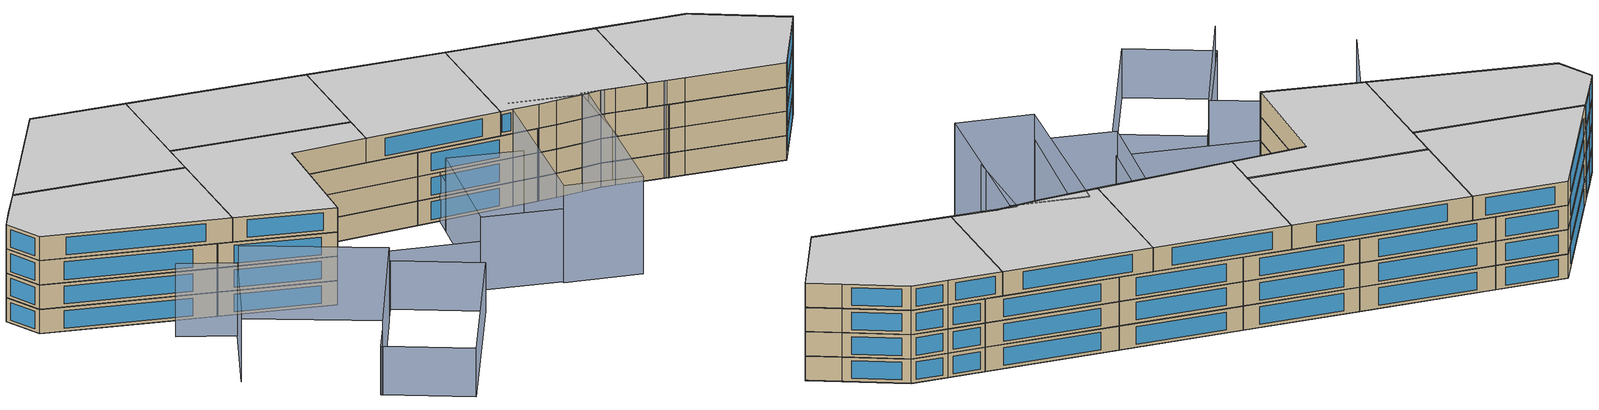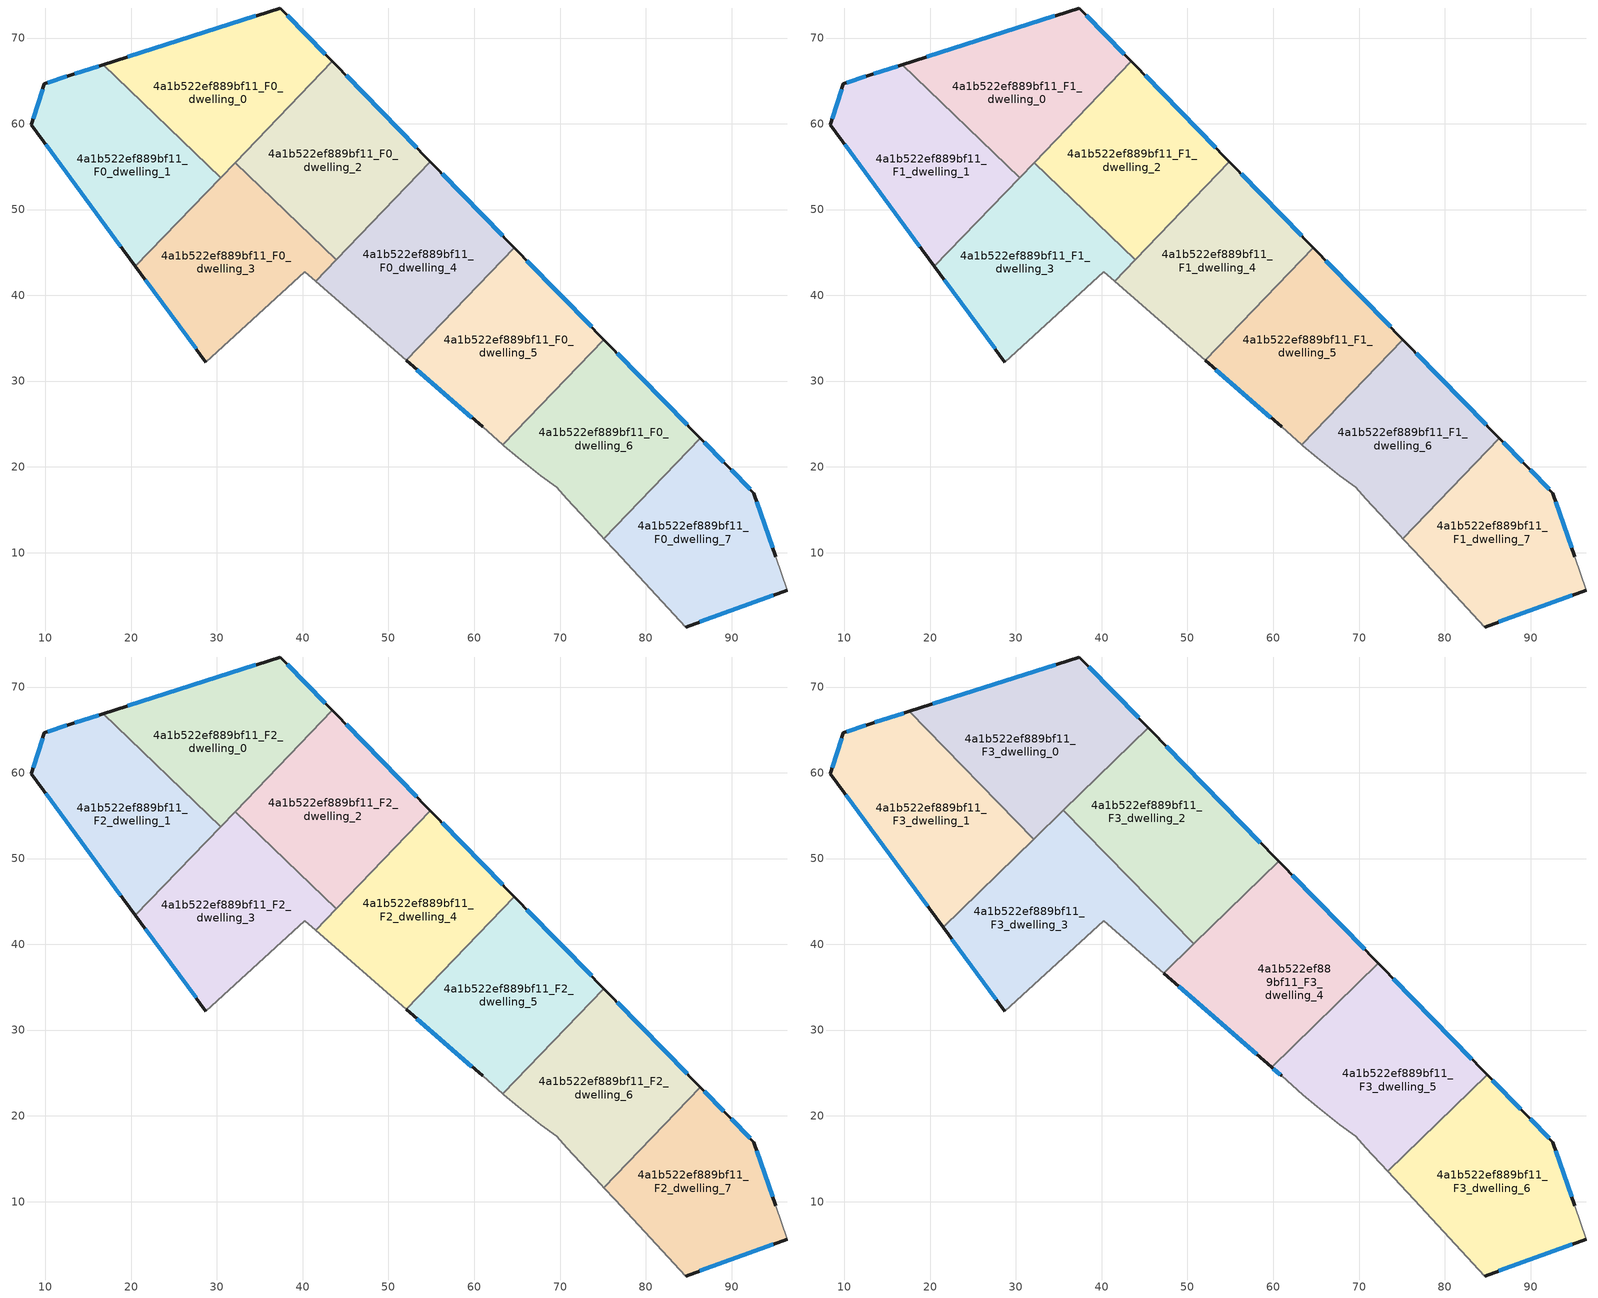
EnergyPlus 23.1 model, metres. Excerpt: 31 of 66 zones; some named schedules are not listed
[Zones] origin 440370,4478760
4a1b522ef889bf11_F0_dwelling_0
 floor ground (EU_floor_Construction): 30.44,53.72 43.46,67.26 37.37,73.5 16.75,66.89 z0
 wall outside (EU_wall_Construction): 16.75,66.89 37.37,73.5 43.46,67.26 z0:3
 wall to 4a1b522ef889bf11_F0_dwelling_1 (EU_wall_Construction): 30.44,53.72 16.75,66.89 z0:3
 wall to 4a1b522ef889bf11_F0_dwelling_2 (EU_wall_Construction): 43.46,67.26 32.13,55.49 z0:3
 wall to 4a1b522ef889bf11_F0_dwelling_3 (EU_wall_Construction): 32.13,55.49 30.44,53.73 z0:3
 window (EU_Window_Construction): 19.61,67.81 34.51,72.59 / 38.22,72.64 42.62,68.13 z0.42:2.58
4a1b522ef889bf11_F0_dwelling_1
 floor ground (EU_floor_Construction): 20.49,43.38 30.44,53.72 16.75,66.89 12.9,65.66 9.87,64.66 8.34,59.91 z0
 wall outside (EU_wall_Construction): 20.49,43.38 8.34,59.91 9.87,64.66 12.9,65.66 16.75,66.89 z0:3
 wall to 4a1b522ef889bf11_F0_dwelling_3 (EU_wall_Construction): 30.44,53.72 20.49,43.38 z0:3
 window (EU_Window_Construction): 8.55,60.57 9.66,64 / 10.29,64.8 12.48,65.52 / 13.43,65.83 16.21,66.72 / 18.81,45.68 10.03,57.62 z0.42:2.58
4a1b522ef889bf11_F0_dwelling_2
 floor ground (EU_floor_Construction): 43.91,44.16 54.89,55.57 43.46,67.26 32.14,55.49 z0
 wall outside (EU_wall_Construction): 43.46,67.26 54.89,55.57 z0:3
 wall to 4a1b522ef889bf11_F0_dwelling_3 (EU_wall_Construction): 43.91,44.16 32.14,55.49 z0:3
 wall to 4a1b522ef889bf11_F0_dwelling_4 (EU_wall_Construction): 54.89,55.57 43.91,44.16 z0:3
 window (EU_Window_Construction): 45.05,65.64 53.3,57.19 z0.42:2.58
4a1b522ef889bf11_F0_dwelling_3
 floor ground (EU_floor_Construction): 41.49,41.64 43.91,44.16 32.14,55.49 20.49,43.38 28.71,32.21 40.22,42.74 z0
 wall outside (EU_wall_Construction): 28.71,32.21 20.49,43.38 z0:3
 wall adiabatic (EU_wall_Construction): 41.49,41.64 40.22,42.74 28.71,32.21 z0:3
 wall to 4a1b522ef889bf11_F0_dwelling_4 (EU_wall_Construction): 43.91,44.16 41.49,41.64 z0:3
 window (EU_Window_Construction): 27.57,33.76 21.63,41.83 z0.42:2.58
4a1b522ef889bf11_F0_dwelling_4
 floor ground (EU_floor_Construction): 52.07,32.42 64.68,45.53 54.89,55.57 41.49,41.64 z0
 wall outside (EU_wall_Construction): 54.89,55.57 64.68,45.53 z0:3
 wall to 4a1b522ef889bf11_F0_dwelling_5 (EU_wall_Construction): 64.68,45.53 52.07,32.42 z0:3
 wall adiabatic (EU_wall_Construction): 52.07,32.42 41.49,41.64 z0:3
 window (EU_Window_Construction): 56.25,54.17 63.32,46.93 z0.42:2.58
4a1b522ef889bf11_F0_dwelling_5
 floor ground (EU_floor_Construction): 63.34,22.58 75.13,34.84 64.68,45.53 52.07,32.42 60.96,24.67 z0
 wall outside (EU_wall_Construction): 60.96,24.67 52.07,32.42 / 64.68,45.53 75.13,34.84 z0:3
 wall to 4a1b522ef889bf11_F0_dwelling_6 (EU_wall_Construction): 75.13,34.84 63.34,22.58 z0:3
 wall adiabatic (EU_wall_Construction): 63.34,22.58 60.96,24.67 z0:3
 window (EU_Window_Construction): 59.73,25.75 53.3,31.34 / 66.13,44.05 73.68,36.32 z0.42:2.58
4a1b522ef889bf11_F0_dwelling_6
 floor ground (EU_floor_Construction): 75.12,11.62 86.37,23.32 75.13,34.84 63.34,22.58 63.45,22.49 65.11,21.04 67.74,18.99 69.6,17.61 70.79,16.29 74.79,11.99 z0
 wall outside (EU_wall_Construction): 75.13,34.84 86.37,23.32 z0:3
 wall adiabatic (EU_wall_Construction): 75.12,11.62 74.79,11.99 70.79,16.29 69.6,17.61 67.74,18.99 65.11,21.04 63.45,22.49 63.34,22.58 z0:3
 wall to 4a1b522ef889bf11_F0_dwelling_7 (EU_wall_Construction): 86.37,23.32 75.12,11.62 z0:3
 window (EU_Window_Construction): 76.69,33.24 84.81,24.92 z0.42:2.58
4a1b522ef889bf11_F0_dwelling_7
 floor ground (EU_floor_Construction): 96.5,5.63 95.13,9.55 92.6,16.93 89.51,20.11 86.37,23.32 75.12,11.62 76.44,10.2 84.65,1.33 z0
 wall outside (EU_wall_Construction): 96.5,5.63 84.65,1.33 / 86.37,23.32 89.51,20.11 92.6,16.93 95.13,9.55 z0:3
 wall adiabatic (EU_wall_Construction): 95.13,9.55 96.5,5.63 / 84.65,1.33 76.44,10.2 75.12,11.62 z0:3
 window (EU_Window_Construction): 94.86,5.03 86.29,1.92 / 86.81,22.87 89.07,20.55 / 89.94,19.66 92.17,17.37 / 92.95,15.9 94.78,10.57 z0.42:2.58
4a1b522ef889bf11_F1_dwelling_0
 floor to 4a1b522ef889bf11_F0_dwelling_0 (EU_floor_Construction): 30.44,53.72 43.46,67.26 37.37,73.5 16.75,66.89 z3
 wall outside (EU_wall_Construction): 16.75,66.89 37.37,73.5 43.46,67.26 z3:6
 wall to 4a1b522ef889bf11_F1_dwelling_1 (EU_wall_Construction): 30.44,53.72 16.75,66.89 z3:6
 wall to 4a1b522ef889bf11_F1_dwelling_2 (EU_wall_Construction): 43.46,67.26 32.13,55.49 z3:6
 wall to 4a1b522ef889bf11_F1_dwelling_3 (EU_wall_Construction): 32.13,55.49 30.44,53.73 z3:6
 window (EU_Window_Construction): 19.61,67.81 34.51,72.59 / 38.22,72.64 42.62,68.13 z3.42:5.58
4a1b522ef889bf11_F1_dwelling_1
 floor to 4a1b522ef889bf11_F0_dwelling_1 (EU_floor_Construction): 20.49,43.38 30.44,53.72 16.75,66.89 12.9,65.66 9.87,64.66 8.34,59.91 z3
 wall outside (EU_wall_Construction): 20.49,43.38 8.34,59.91 9.87,64.66 12.9,65.66 16.75,66.89 z3:6
 wall to 4a1b522ef889bf11_F1_dwelling_3 (EU_wall_Construction): 30.44,53.72 20.49,43.38 z3:6
 window (EU_Window_Construction): 8.55,60.57 9.66,64 / 10.29,64.8 12.48,65.52 / 13.43,65.83 16.21,66.72 / 18.81,45.68 10.03,57.62 z3.42:5.58
4a1b522ef889bf11_F1_dwelling_2
 floor to 4a1b522ef889bf11_F0_dwelling_2 (EU_floor_Construction): 43.91,44.16 54.89,55.57 43.46,67.26 32.14,55.49 z3
 wall outside (EU_wall_Construction): 43.46,67.26 54.89,55.57 z3:6
 wall to 4a1b522ef889bf11_F1_dwelling_3 (EU_wall_Construction): 43.91,44.16 32.14,55.49 z3:6
 wall to 4a1b522ef889bf11_F1_dwelling_4 (EU_wall_Construction): 54.89,55.57 43.91,44.16 z3:6
 window (EU_Window_Construction): 45.05,65.64 53.3,57.19 z3.42:5.58
4a1b522ef889bf11_F1_dwelling_3
 floor to 4a1b522ef889bf11_F0_dwelling_3 (EU_floor_Construction): 41.49,41.64 43.91,44.16 32.14,55.49 20.49,43.38 28.71,32.21 40.22,42.74 z3
 wall outside (EU_wall_Construction): 28.71,32.21 20.49,43.38 z3:6
 wall adiabatic (EU_wall_Construction): 41.49,41.64 40.22,42.74 28.71,32.21 z3:6
 wall to 4a1b522ef889bf11_F1_dwelling_4 (EU_wall_Construction): 43.91,44.16 41.49,41.64 z3:6
 window (EU_Window_Construction): 27.57,33.76 21.63,41.83 z3.42:5.58
4a1b522ef889bf11_F1_dwelling_4
 floor to 4a1b522ef889bf11_F0_dwelling_4 (EU_floor_Construction): 52.07,32.42 64.68,45.53 54.89,55.57 41.49,41.64 z3
 wall outside (EU_wall_Construction): 54.89,55.57 64.68,45.53 z3:6
 wall to 4a1b522ef889bf11_F1_dwelling_5 (EU_wall_Construction): 64.68,45.53 52.07,32.42 z3:6
 wall adiabatic (EU_wall_Construction): 52.07,32.42 41.49,41.64 z3:6
 window (EU_Window_Construction): 56.25,54.17 63.32,46.93 z3.42:5.58
4a1b522ef889bf11_F1_dwelling_5
 floor to 4a1b522ef889bf11_F0_dwelling_5 (EU_floor_Construction): 63.34,22.58 75.13,34.84 64.68,45.53 52.07,32.42 60.96,24.67 z3
 wall outside (EU_wall_Construction): 60.96,24.67 52.07,32.42 / 64.68,45.53 75.13,34.84 z3:6
 wall to 4a1b522ef889bf11_F1_dwelling_6 (EU_wall_Construction): 75.13,34.84 63.34,22.58 z3:6
 wall adiabatic (EU_wall_Construction): 63.34,22.58 60.96,24.67 z3:6
 window (EU_Window_Construction): 59.73,25.75 53.3,31.34 / 66.13,44.05 73.68,36.32 z3.42:5.58
4a1b522ef889bf11_F1_dwelling_6
 floor to 4a1b522ef889bf11_F0_dwelling_6 (EU_floor_Construction): 75.12,11.62 86.37,23.32 75.13,34.84 63.34,22.58 63.45,22.49 65.11,21.04 67.74,18.99 69.6,17.61 70.79,16.29 74.79,11.99 z3
 wall outside (EU_wall_Construction): 75.13,34.84 86.37,23.32 z3:6
 wall adiabatic (EU_wall_Construction): 75.12,11.62 74.79,11.99 70.79,16.29 69.6,17.61 67.74,18.99 65.11,21.04 63.45,22.49 63.34,22.58 z3:6
 wall to 4a1b522ef889bf11_F1_dwelling_7 (EU_wall_Construction): 86.37,23.32 75.12,11.62 z3:6
 window (EU_Window_Construction): 76.69,33.24 84.81,24.92 z3.42:5.58
4a1b522ef889bf11_F1_dwelling_7
 floor to 4a1b522ef889bf11_F0_dwelling_7 (EU_floor_Construction): 96.5,5.63 95.13,9.55 92.6,16.93 89.51,20.11 86.37,23.32 75.12,11.62 76.44,10.2 84.65,1.33 z3
 wall outside (EU_wall_Construction): 96.5,5.63 84.65,1.33 / 86.37,23.32 89.51,20.11 92.6,16.93 95.13,9.55 z3:6
 wall adiabatic (EU_wall_Construction): 95.13,9.55 96.5,5.63 / 84.65,1.33 76.44,10.2 75.12,11.62 z3:6
 window (EU_Window_Construction): 94.86,5.03 86.29,1.92 / 86.81,22.87 89.07,20.55 / 89.94,19.66 92.17,17.37 / 92.95,15.9 94.78,10.57 z3.42:5.58
4a1b522ef889bf11_F2_dwelling_0
 floor to 4a1b522ef889bf11_F1_dwelling_0 (EU_floor_Construction): 30.44,53.72 43.46,67.26 37.37,73.5 16.75,66.89 z6
 wall outside (EU_wall_Construction): 16.75,66.89 37.37,73.5 43.46,67.26 z6:9
 wall to 4a1b522ef889bf11_F2_dwelling_1 (EU_wall_Construction): 30.44,53.72 16.75,66.89 z6:9
 wall to 4a1b522ef889bf11_F2_dwelling_2 (EU_wall_Construction): 43.46,67.26 32.13,55.49 z6:9
 wall to 4a1b522ef889bf11_F2_dwelling_3 (EU_wall_Construction): 32.13,55.49 30.44,53.73 z6:9
 window (EU_Window_Construction): 19.61,67.81 34.51,72.59 / 38.22,72.64 42.62,68.13 z6.42:8.58
 ceiling adiabatic (EU_roof_Construction): 37.37,73.5 43.46,67.26 30.56,53.85 17.57,67.16 z9
4a1b522ef889bf11_F2_dwelling_1
 floor to 4a1b522ef889bf11_F1_dwelling_1 (EU_floor_Construction): 20.49,43.38 30.44,53.72 16.75,66.89 12.9,65.66 9.87,64.66 8.34,59.91 z6
 wall outside (EU_wall_Construction): 20.49,43.38 8.34,59.91 9.87,64.66 12.9,65.66 16.75,66.89 z6:9
 wall to 4a1b522ef889bf11_F2_dwelling_3 (EU_wall_Construction): 30.44,53.72 20.49,43.38 z6:9
 window (EU_Window_Construction): 8.55,60.57 9.66,64 / 10.29,64.8 12.48,65.52 / 13.43,65.83 16.21,66.72 / 18.81,45.68 10.03,57.62 z6.42:8.58
4a1b522ef889bf11_F2_dwelling_2
 floor to 4a1b522ef889bf11_F1_dwelling_2 (EU_floor_Construction): 43.91,44.16 54.89,55.57 43.46,67.26 32.14,55.49 z6
 wall outside (EU_wall_Construction): 43.46,67.26 54.89,55.57 z6:9
 wall to 4a1b522ef889bf11_F2_dwelling_3 (EU_wall_Construction): 43.91,44.16 32.14,55.49 z6:9
 wall to 4a1b522ef889bf11_F2_dwelling_4 (EU_wall_Construction): 54.89,55.57 43.91,44.16 z6:9
 window (EU_Window_Construction): 45.05,65.64 53.3,57.19 z6.42:8.58
4a1b522ef889bf11_F2_dwelling_3
 floor to 4a1b522ef889bf11_F1_dwelling_3 (EU_floor_Construction): 41.49,41.64 43.91,44.16 32.14,55.49 20.49,43.38 28.71,32.21 40.22,42.74 z6
 wall outside (EU_wall_Construction): 28.71,32.21 20.49,43.38 z6:9
 wall adiabatic (EU_wall_Construction): 41.49,41.64 40.22,42.74 28.71,32.21 z6:9
 wall to 4a1b522ef889bf11_F2_dwelling_4 (EU_wall_Construction): 43.91,44.16 41.49,41.64 z6:9
 window (EU_Window_Construction): 27.57,33.76 21.63,41.83 z6.42:8.58
4a1b522ef889bf11_F2_dwelling_4
 floor to 4a1b522ef889bf11_F1_dwelling_4 (EU_floor_Construction): 52.07,32.42 64.68,45.53 54.89,55.57 41.49,41.64 z6
 wall outside (EU_wall_Construction): 54.89,55.57 64.68,45.53 z6:9
 wall to 4a1b522ef889bf11_F2_dwelling_5 (EU_wall_Construction): 64.68,45.53 52.07,32.42 z6:9
 wall adiabatic (EU_wall_Construction): 52.07,32.42 41.49,41.64 z6:9
 window (EU_Window_Construction): 56.25,54.17 63.32,46.93 z6.42:8.58
4a1b522ef889bf11_F2_dwelling_5
 floor to 4a1b522ef889bf11_F1_dwelling_5 (EU_floor_Construction): 63.34,22.58 75.13,34.84 64.68,45.53 52.07,32.42 60.96,24.67 z6
 wall outside (EU_wall_Construction): 60.96,24.67 52.07,32.42 / 64.68,45.53 75.13,34.84 z6:9
 wall to 4a1b522ef889bf11_F2_dwelling_6 (EU_wall_Construction): 75.13,34.84 63.34,22.58 z6:9
 wall adiabatic (EU_wall_Construction): 63.34,22.58 60.96,24.67 z6:9
 window (EU_Window_Construction): 59.73,25.75 53.3,31.34 / 66.13,44.05 73.68,36.32 z6.42:8.58
4a1b522ef889bf11_F2_dwelling_6
 floor to 4a1b522ef889bf11_F1_dwelling_6 (EU_floor_Construction): 75.12,11.62 86.37,23.32 75.13,34.84 63.34,22.58 63.45,22.49 65.11,21.04 67.74,18.99 69.6,17.61 70.79,16.29 74.79,11.99 z6
 wall outside (EU_wall_Construction): 75.13,34.84 86.37,23.32 z6:9
 wall adiabatic (EU_wall_Construction): 75.12,11.62 74.79,11.99 70.79,16.29 69.6,17.61 67.74,18.99 65.11,21.04 63.45,22.49 63.34,22.58 z6:9
 wall to 4a1b522ef889bf11_F2_dwelling_7 (EU_wall_Construction): 86.37,23.32 75.12,11.62 z6:9
 window (EU_Window_Construction): 76.69,33.24 84.81,24.92 z6.42:8.58
4a1b522ef889bf11_F2_dwelling_7
 floor to 4a1b522ef889bf11_F1_dwelling_7 (EU_floor_Construction): 96.5,5.63 95.13,9.55 92.6,16.93 89.51,20.11 86.37,23.32 75.12,11.62 76.44,10.2 84.65,1.33 z6
 wall outside (EU_wall_Construction): 96.5,5.63 84.65,1.33 / 86.37,23.32 89.51,20.11 92.6,16.93 95.13,9.55 z6:9
 wall adiabatic (EU_wall_Construction): 95.13,9.55 96.5,5.63 / 84.65,1.33 76.44,10.2 75.12,11.62 z6:9
 window (EU_Window_Construction): 94.86,5.03 86.29,1.92 / 86.81,22.87 89.07,20.55 / 89.94,19.66 92.17,17.37 / 92.95,15.9 94.78,10.57 z6.42:8.58
4a1b522ef889bf11_F3_dwelling_0
 floor to 4a1b522ef889bf11_F2_dwelling_3 (EU_floor_Construction): 33.77,53.91 32.14,55.49 30.56,53.85 32.09,52.28 z9
 floor to 4a1b522ef889bf11_F2_dwelling_2 (EU_floor_Construction): 45.41,65.28 43.46,67.26 32.14,55.49 33.77,53.91 z9
 floor adiabatic (EU_floor_Construction): 45.41,65.28 37.37,73.5 17.57,67.16 31.49,52.89 30.56,53.85 43.46,67.26 z9
 wall outside (EU_wall_Construction): 17.57,67.16 37.37,73.5 45.41,65.28 z9:12
 wall to 4a1b522ef889bf11_F3_dwelling_1 (EU_wall_Construction): 32.09,52.28 17.57,67.16 z9:12
 wall to 4a1b522ef889bf11_F3_dwelling_2 (EU_wall_Construction): 45.41,65.28 35.53,55.63 z9:12
 wall to 4a1b522ef889bf11_F3_dwelling_3 (EU_wall_Construction): 35.53,55.63 32.09,52.28 z9:12
 window (EU_Window_Construction): 20.31,68.04 34.62,72.62 / 38.49,72.36 44.29,66.42 z9.42:11.58
 ceiling to 4a1b522ef889bf11_F4_dwelling_0 (EU_floor_Construction): 37.37,73.5 45.41,65.28 32.09,52.28 17.57,67.16 z12
4a1b522ef889bf11_F3_dwelling_1
 floor to 4a1b522ef889bf11_F2_dwelling_1 (EU_floor_Construction): 20.49,43.38 30.44,53.72 16.75,66.89 12.9,65.66 9.87,64.66 8.34,59.91 z9
 floor to 4a1b522ef889bf11_F2_dwelling_3 (EU_floor_Construction): 32.09,52.28 30.56,53.85 20.49,43.38 21.54,41.97 z9
 floor to 4a1b522ef889bf11_F2_dwelling_0 (EU_floor_Construction): 30.44,53.72 30.56,53.85 17.57,67.16 16.75,66.89 z9
 wall outside (EU_wall_Construction): 21.53,41.97 8.34,59.91 9.87,64.66 12.9,65.66 17.57,67.16 z9:12
 wall to 4a1b522ef889bf11_F3_dwelling_3 (EU_wall_Construction): 32.09,52.28 21.53,41.97 z9:12
 window (EU_Window_Construction): 8.55,60.57 9.66,64 / 10.29,64.8 12.48,65.52 / 13.54,65.87 16.92,66.95 / 19.7,44.46 10.17,57.42 z9.42:11.58
 ceiling to 4a1b522ef889bf11_F4_dwelling_1 (EU_floor_Construction): 17.57,67.16 32.09,52.28 21.53,41.97 8.34,59.91 9.87,64.66 12.9,65.66 z12
4a1b522ef889bf11_F3_dwelling_2
 floor to 4a1b522ef889bf11_F2_dwelling_2 (EU_floor_Construction): 45.31,45.61 54.89,55.57 45.41,65.28 35.53,55.63 z9
 floor to 4a1b522ef889bf11_F2_dwelling_4 (EU_floor_Construction): 60.62,49.7 54.89,55.57 45.31,45.61 50.74,40.06 z9
 wall outside (EU_wall_Construction): 45.41,65.28 60.62,49.7 z9:12
 wall to 4a1b522ef889bf11_F3_dwelling_3 (EU_wall_Construction): 50.74,40.06 35.53,55.63 z9:12
 wall to 4a1b522ef889bf11_F3_dwelling_4 (EU_wall_Construction): 60.62,49.7 50.74,40.06 z9:12
 window (EU_Window_Construction): 47.52,63.11 58.51,51.86 z9.42:11.58
 ceiling to 4a1b522ef889bf11_F4_dwelling_2 (EU_floor_Construction): 45.41,65.28 60.62,49.7 50.74,40.06 35.53,55.63 z12
4a1b522ef889bf11_F3_dwelling_3
 floor to 4a1b522ef889bf11_F2_dwelling_3 (EU_floor_Construction): 41.49,41.64 43.91,44.16 33.77,53.91 21.54,41.97 28.71,32.21 40.22,42.74 z9
 floor to 4a1b522ef889bf11_F2_dwelling_2 (EU_floor_Construction): 43.91,44.16 45.31,45.61 35.53,55.63 33.77,53.91 z9
 floor to 4a1b522ef889bf11_F2_dwelling_4 (EU_floor_Construction): 50.74,40.06 45.31,45.61 41.49,41.64 47.24,36.63 z9
 wall outside (EU_wall_Construction): 28.71,32.21 21.53,41.97 z9:12
 wall adiabatic (EU_wall_Construction): 47.23,36.63 40.22,42.74 28.71,32.21 z9:12
 wall to 4a1b522ef889bf11_F3_dwelling_4 (EU_wall_Construction): 50.74,40.06 47.23,36.63 z9:12
 window (EU_Window_Construction): 27.71,33.57 22.53,40.61 z9.42:11.58
 ceiling to 4a1b522ef889bf11_F4_dwelling_3 (EU_floor_Construction): 35.53,55.63 50.74,40.06 47.23,36.63 40.22,42.74 28.71,32.21 21.53,41.97 z12
4a1b522ef889bf11_F3_dwelling_4
 floor to 4a1b522ef889bf11_F2_dwelling_4 (EU_floor_Construction): 52.07,32.42 64.68,45.53 60.62,49.7 47.24,36.63 z9
 floor to 4a1b522ef889bf11_F2_dwelling_5 (EU_floor_Construction): 72.26,37.77 64.68,45.53 52.07,32.42 59.84,25.65 z9
 wall outside (EU_wall_Construction): 60.62,49.7 72.26,37.77 / 59.84,25.65 47.23,36.63 z9:12
 wall to 4a1b522ef889bf11_F3_dwelling_5 (EU_wall_Construction): 72.26,37.77 59.84,25.65 z9:12
 window (EU_Window_Construction): 62.23,48.04 70.64,39.43 / 58.09,27.17 48.98,35.11 z9.42:11.58
 ceiling to 4a1b522ef889bf11_F4_dwelling_4 (EU_floor_Construction): 60.62,49.7 72.26,37.77 59.84,25.65 47.23,36.63 z12
4a1b522ef889bf11_F3_dwelling_5
 floor to 4a1b522ef889bf11_F2_dwelling_5 (EU_floor_Construction): 63.34,22.58 75.13,34.84 72.26,37.77 59.84,25.65 60.96,24.67 z9
 floor to 4a1b522ef889bf11_F2_dwelling_6 (EU_floor_Construction): 84.93,24.8 75.13,34.84 63.34,22.58 63.45,22.49 65.11,21.04 67.74,18.99 69.6,17.61 70.79,16.29 73.37,13.51 z9
 wall outside (EU_wall_Construction): 60.96,24.67 59.84,25.65 / 72.26,37.77 84.93,24.8 z9:12
 wall adiabatic (EU_wall_Construction): 73.37,13.51 70.79,16.29 69.6,17.61 67.74,18.99 65.11,21.04 63.45,22.49 60.96,24.67 z9:12
 wall to 4a1b522ef889bf11_F3_dwelling_6 (EU_wall_Construction): 84.93,24.8 73.37,13.51 z9:12
 window (EU_Window_Construction): 60.81,24.81 60,25.51 / 74.02,35.97 83.17,26.6 z9.42:11.58
 ceiling to 4a1b522ef889bf11_F4_dwelling_5 (EU_floor_Construction): 72.26,37.77 84.93,24.8 73.37,13.51 70.79,16.29 69.6,17.61 67.74,18.99 65.11,21.04 63.45,22.49 60.96,24.67 59.84,25.65 z12
4a1b522ef889bf11_F3_dwelling_6
 floor to 4a1b522ef889bf11_F2_dwelling_6 (EU_floor_Construction): 75.12,11.63 86.37,23.32 84.93,24.8 73.37,13.51 74.79,11.99 z9
 floor to 4a1b522ef889bf11_F2_dwelling_7 (EU_floor_Construction): 96.5,5.63 95.13,9.55 92.6,16.93 89.51,20.11 86.37,23.32 75.12,11.63 76.44,10.2 84.65,1.33 z9
 wall outside (EU_wall_Construction): 96.5,5.63 84.65,1.33 / 84.93,24.8 89.51,20.11 92.6,16.93 95.13,9.55 z9:12
 wall adiabatic (EU_wall_Construction): 95.13,9.55 96.5,5.63 / 84.65,1.33 76.44,10.2 74.79,11.99 73.37,13.51 z9:12
 window (EU_Window_Construction): 94.86,5.03 86.29,1.92 / 85.56,24.15 88.87,20.76 / 89.94,19.66 92.17,17.37 / 92.95,15.9 94.78,10.57 z9.42:11.58
 ceiling to 4a1b522ef889bf11_F4_dwelling_6 (EU_floor_Construction): 89.51,20.11 92.6,16.93 95.13,9.55 96.5,5.63 84.65,1.33 76.44,10.2 74.79,11.99 73.37,13.51 84.93,24.8 z12
shading: 13.67,45.54 16.61,39.3 / 16.61,39.3 5.38,34 / 20.96,40.98 27.03,25.23 / 27.03,25.23 8.28,18 / 38.73,19.03 51.82,28.91 / 51.82,28.91 57.54,21.33 / 57.54,21.33 44.46,11.45 / 44.46,11.45 38.73,19.03 z0:9; 59.14,11.19 67.98,19.36 / 67.98,19.36 84.65,1.33 / 96.5,5.63 95.1,9.54 / 44.21,11.26 62.32,25.76 / 62.32,25.76 68.12,18.52 / 68.12,18.52 50.01,4.01 / 50.01,4.01 44.21,11.26 z0:12; 8.19,18.22 29.93,26.31 / 29.93,26.31 33.67,16.26 / 33.67,16.26 11.93,8.18 / 11.93,8.18 8.19,18.22 / 38.83,18.96 27.87,33.31 / 27.87,33.31 43.16,44.99 / 43.16,44.99 54.12,30.64 / 54.12,30.64 38.83,18.96 z0:6
[Building]
EU S2 Campaign: North Axis=0; Terrain=City; Solar Distribution=FullExterior
[Site:Location]
Madrid: Latitude=40.5; Longitude=-3.5; Time Zone=1; Elevation=609
[SizingPeriod:WeatherFileDays]
AnnualSizingPeriod: Begin Month=1; Begin Day of Month=1; End Month=12; End Day of Month=31; Day of Week for Start Day=Monday; Use Weather File Daylight Saving Period=No; Use Weather File Rain and Snow Indicators=No
[MATERIAL]
EU_InternalMass_Material: Roughness=MediumRough; Thickness=0.1; Conductivity=1; Density=1800; Specific Heat=900; Thermal Absorptance=0.9; Solar Absorptance=0.7; Visible Absorptance=0.7
[MATERIAL:NOMASS] Roughness=MediumRough; Thermal Absorptance=0.9; Solar Absorptance=0.7; Visible Absorptance=0.7
Name | Thermal Resistance
EU_wall_NoMass | 1.60022
EU_roof_NoMass | 1.57597
EU_floor_NoMass | 0.470652
[WINDOWMATERIAL:SIMPLEGLAZINGSYSTEM]
EU_Window_SimpleGlazing: UFactor=3.28802; Solar Heat Gain Coefficient=0.85; Visible Transmittance=0.85
[CONSTRUCTION]
EU_wall_Construction: EU_wall_NoMass
EU_roof_Construction: EU_roof_NoMass
EU_floor_Construction: EU_floor_NoMass
EU_InternalMass_Construction: EU_InternalMass_Material
EU_Window_Construction: EU_Window_SimpleGlazing
[ZONE] Type=1; Multiplier=1; Ceiling Height=autocalculate; Floor Area=autocalculate; Part of Total Floor Area=Yes
Name | Volume
4a1b522ef889bf11_F0_dwelling_0; 4a1b522ef889bf11_F1_dwelling_0; 4a1b522ef889bf11_F2_dwelling_0 | 788.707
4a1b522ef889bf11_F3_dwelling_0 | 901.33
4a1b522ef889bf11_F0_dwelling_1; 4a1b522ef889bf11_F1_dwelling_1; 4a1b522ef889bf11_F2_dwelling_1 | 788.68
4a1b522ef889bf11_F3_dwelling_1 | 901.352
4a1b522ef889bf11_F0_dwelling_2; 4a1b522ef889bf11_F1_dwelling_2; 4a1b522ef889bf11_F2_dwelling_2 | 788.615
4a1b522ef889bf11_F3_dwelling_2 | 901.37
4a1b522ef889bf11_F0_dwelling_3; 4a1b522ef889bf11_F1_dwelling_3; 4a1b522ef889bf11_F2_dwelling_3 | 788.625
4a1b522ef889bf11_F3_dwelling_3 | 901.298
4a1b522ef889bf11_F0_dwelling_4; 4a1b522ef889bf11_F1_dwelling_4; 4a1b522ef889bf11_F2_dwelling_4 | 788.706
4a1b522ef889bf11_F3_dwelling_4 | 901.339
4a1b522ef889bf11_F0_dwelling_5; 4a1b522ef889bf11_F1_dwelling_5; 4a1b522ef889bf11_F2_dwelling_5 | 788.687
4a1b522ef889bf11_F3_dwelling_5 | 901.329
4a1b522ef889bf11_F0_dwelling_6; 4a1b522ef889bf11_F1_dwelling_6; 4a1b522ef889bf11_F2_dwelling_6 | 788.682
4a1b522ef889bf11_F3_dwelling_6 | 901.346
4a1b522ef889bf11_F0_dwelling_7; 4a1b522ef889bf11_F1_dwelling_7; 4a1b522ef889bf11_F2_dwelling_7 | 788.675
[INTERNALMASS] Construction=EU_InternalMass_Construction
Name | Zone or ZoneList | Surface Area
4a1b522ef889bf11_F0_dwelling_0_EU_InternalMass | 4a1b522ef889bf11_F0_dwelling_0 | 262.902
4a1b522ef889bf11_F0_dwelling_1_EU_InternalMass | 4a1b522ef889bf11_F0_dwelling_1 | 262.892
4a1b522ef889bf11_F0_dwelling_2_EU_InternalMass | 4a1b522ef889bf11_F0_dwelling_2 | 262.87
4a1b522ef889bf11_F0_dwelling_3_EU_InternalMass | 4a1b522ef889bf11_F0_dwelling_3 | 262.874
4a1b522ef889bf11_F0_dwelling_4_EU_InternalMass | 4a1b522ef889bf11_F0_dwelling_4 | 262.902
4a1b522ef889bf11_F0_dwelling_5_EU_InternalMass | 4a1b522ef889bf11_F0_dwelling_5 | 262.896
4a1b522ef889bf11_F0_dwelling_6_EU_InternalMass | 4a1b522ef889bf11_F0_dwelling_6 | 262.894
4a1b522ef889bf11_F0_dwelling_7_EU_InternalMass | 4a1b522ef889bf11_F0_dwelling_7 | 262.892
4a1b522ef889bf11_F1_dwelling_0_EU_InternalMass | 4a1b522ef889bf11_F1_dwelling_0 | 262.902
4a1b522ef889bf11_F1_dwelling_1_EU_InternalMass | 4a1b522ef889bf11_F1_dwelling_1 | 262.892
4a1b522ef889bf11_F1_dwelling_2_EU_InternalMass | 4a1b522ef889bf11_F1_dwelling_2 | 262.87
4a1b522ef889bf11_F1_dwelling_3_EU_InternalMass | 4a1b522ef889bf11_F1_dwelling_3 | 262.874
4a1b522ef889bf11_F1_dwelling_4_EU_InternalMass | 4a1b522ef889bf11_F1_dwelling_4 | 262.902
4a1b522ef889bf11_F1_dwelling_5_EU_InternalMass | 4a1b522ef889bf11_F1_dwelling_5 | 262.896
4a1b522ef889bf11_F1_dwelling_6_EU_InternalMass | 4a1b522ef889bf11_F1_dwelling_6 | 262.894
4a1b522ef889bf11_F1_dwelling_7_EU_InternalMass | 4a1b522ef889bf11_F1_dwelling_7 | 262.892
4a1b522ef889bf11_F2_dwelling_0_EU_InternalMass | 4a1b522ef889bf11_F2_dwelling_0 | 262.902
4a1b522ef889bf11_F2_dwelling_1_EU_InternalMass | 4a1b522ef889bf11_F2_dwelling_1 | 262.892
4a1b522ef889bf11_F2_dwelling_2_EU_InternalMass | 4a1b522ef889bf11_F2_dwelling_2 | 262.87
4a1b522ef889bf11_F2_dwelling_3_EU_InternalMass | 4a1b522ef889bf11_F2_dwelling_3 | 262.874
4a1b522ef889bf11_F2_dwelling_4_EU_InternalMass | 4a1b522ef889bf11_F2_dwelling_4 | 262.902
4a1b522ef889bf11_F2_dwelling_5_EU_InternalMass | 4a1b522ef889bf11_F2_dwelling_5 | 262.896
4a1b522ef889bf11_F2_dwelling_6_EU_InternalMass | 4a1b522ef889bf11_F2_dwelling_6 | 262.894
4a1b522ef889bf11_F2_dwelling_7_EU_InternalMass | 4a1b522ef889bf11_F2_dwelling_7 | 262.892
4a1b522ef889bf11_F3_dwelling_0_EU_InternalMass | 4a1b522ef889bf11_F3_dwelling_0 | 300.444
4a1b522ef889bf11_F3_dwelling_1_EU_InternalMass | 4a1b522ef889bf11_F3_dwelling_1 | 300.452
4a1b522ef889bf11_F3_dwelling_2_EU_InternalMass | 4a1b522ef889bf11_F3_dwelling_2 | 300.46
4a1b522ef889bf11_F3_dwelling_3_EU_InternalMass | 4a1b522ef889bf11_F3_dwelling_3 | 300.431
4a1b522ef889bf11_F3_dwelling_4_EU_InternalMass | 4a1b522ef889bf11_F3_dwelling_4 | 300.446
4a1b522ef889bf11_F3_dwelling_5_EU_InternalMass | 4a1b522ef889bf11_F3_dwelling_5 | 300.443
4a1b522ef889bf11_F3_dwelling_6_EU_InternalMass | 4a1b522ef889bf11_F3_dwelling_6 | 300.449
[OTHEREQUIPMENT] Fuel Type=Electricity; Design Level Calculation Method=Watts/Area; Power per Zone Floor Area=1; Fraction Latent=0; Fraction Radiant=0; Fraction Lost=0; Carbon Dioxide Generation Rate=0; EndUse Subcategory=EU_Step8_InternalGains
Name | Zone or ZoneList or Space or SpaceList | Schedule
EU_Step8_InternalGain_4a1b522ef889bf11_F0_dwelling_0_f000 | 4a1b522ef889bf11_F0_dwelling_0 | EU_Step8_GainSchedule_4a1b522ef889bf11_F0_dwelling_0_f000
EU_Step8_InternalGain_4a1b522ef889bf11_F0_dwelling_1_f000 | 4a1b522ef889bf11_F0_dwelling_1 | EU_Step8_GainSchedule_4a1b522ef889bf11_F0_dwelling_1_f000
EU_Step8_InternalGain_4a1b522ef889bf11_F0_dwelling_2_f000 | 4a1b522ef889bf11_F0_dwelling_2 | EU_Step8_GainSchedule_4a1b522ef889bf11_F0_dwelling_2_f000
EU_Step8_InternalGain_4a1b522ef889bf11_F0_dwelling_3_f000 | 4a1b522ef889bf11_F0_dwelling_3 | EU_Step8_GainSchedule_4a1b522ef889bf11_F0_dwelling_3_f000
EU_Step8_InternalGain_4a1b522ef889bf11_F0_dwelling_4_f000 | 4a1b522ef889bf11_F0_dwelling_4 | EU_Step8_GainSchedule_4a1b522ef889bf11_F0_dwelling_4_f000
EU_Step8_InternalGain_4a1b522ef889bf11_F0_dwelling_5_f000 | 4a1b522ef889bf11_F0_dwelling_5 | EU_Step8_GainSchedule_4a1b522ef889bf11_F0_dwelling_5_f000
EU_Step8_InternalGain_4a1b522ef889bf11_F0_dwelling_6_f000 | 4a1b522ef889bf11_F0_dwelling_6 | EU_Step8_GainSchedule_4a1b522ef889bf11_F0_dwelling_6_f000
EU_Step8_InternalGain_4a1b522ef889bf11_F0_dwelling_7_f000 | 4a1b522ef889bf11_F0_dwelling_7 | EU_Step8_GainSchedule_4a1b522ef889bf11_F0_dwelling_7_f000
EU_Step8_InternalGain_4a1b522ef889bf11_F1_dwelling_0_f000 | 4a1b522ef889bf11_F1_dwelling_0 | EU_Step8_GainSchedule_4a1b522ef889bf11_F1_dwelling_0_f000
EU_Step8_InternalGain_4a1b522ef889bf11_F1_dwelling_1_f000 | 4a1b522ef889bf11_F1_dwelling_1 | EU_Step8_GainSchedule_4a1b522ef889bf11_F1_dwelling_1_f000
EU_Step8_InternalGain_4a1b522ef889bf11_F1_dwelling_2_f000 | 4a1b522ef889bf11_F1_dwelling_2 | EU_Step8_GainSchedule_4a1b522ef889bf11_F1_dwelling_2_f000
EU_Step8_InternalGain_4a1b522ef889bf11_F1_dwelling_3_f000 | 4a1b522ef889bf11_F1_dwelling_3 | EU_Step8_GainSchedule_4a1b522ef889bf11_F1_dwelling_3_f000
EU_Step8_InternalGain_4a1b522ef889bf11_F1_dwelling_4_f000 | 4a1b522ef889bf11_F1_dwelling_4 | EU_Step8_GainSchedule_4a1b522ef889bf11_F1_dwelling_4_f000
EU_Step8_InternalGain_4a1b522ef889bf11_F1_dwelling_5_f000 | 4a1b522ef889bf11_F1_dwelling_5 | EU_Step8_GainSchedule_4a1b522ef889bf11_F1_dwelling_5_f000
EU_Step8_InternalGain_4a1b522ef889bf11_F1_dwelling_6_f000 | 4a1b522ef889bf11_F1_dwelling_6 | EU_Step8_GainSchedule_4a1b522ef889bf11_F1_dwelling_6_f000
EU_Step8_InternalGain_4a1b522ef889bf11_F1_dwelling_7_f000 | 4a1b522ef889bf11_F1_dwelling_7 | EU_Step8_GainSchedule_4a1b522ef889bf11_F1_dwelling_7_f000
EU_Step8_InternalGain_4a1b522ef889bf11_F2_dwelling_0_f000 | 4a1b522ef889bf11_F2_dwelling_0 | EU_Step8_GainSchedule_4a1b522ef889bf11_F2_dwelling_0_f000
EU_Step8_InternalGain_4a1b522ef889bf11_F2_dwelling_1_f000 | 4a1b522ef889bf11_F2_dwelling_1 | EU_Step8_GainSchedule_4a1b522ef889bf11_F2_dwelling_1_f000
EU_Step8_InternalGain_4a1b522ef889bf11_F2_dwelling_2_f000 | 4a1b522ef889bf11_F2_dwelling_2 | EU_Step8_GainSchedule_4a1b522ef889bf11_F2_dwelling_2_f000
EU_Step8_InternalGain_4a1b522ef889bf11_F2_dwelling_3_f000 | 4a1b522ef889bf11_F2_dwelling_3 | EU_Step8_GainSchedule_4a1b522ef889bf11_F2_dwelling_3_f000
EU_Step8_InternalGain_4a1b522ef889bf11_F2_dwelling_4_f000 | 4a1b522ef889bf11_F2_dwelling_4 | EU_Step8_GainSchedule_4a1b522ef889bf11_F2_dwelling_4_f000
EU_Step8_InternalGain_4a1b522ef889bf11_F2_dwelling_5_f000 | 4a1b522ef889bf11_F2_dwelling_5 | EU_Step8_GainSchedule_4a1b522ef889bf11_F2_dwelling_5_f000
EU_Step8_InternalGain_4a1b522ef889bf11_F2_dwelling_6_f000 | 4a1b522ef889bf11_F2_dwelling_6 | EU_Step8_GainSchedule_4a1b522ef889bf11_F2_dwelling_6_f000
EU_Step8_InternalGain_4a1b522ef889bf11_F2_dwelling_7_f000 | 4a1b522ef889bf11_F2_dwelling_7 | EU_Step8_GainSchedule_4a1b522ef889bf11_F2_dwelling_7_f000
EU_Step8_InternalGain_4a1b522ef889bf11_F3_dwelling_0_f000 | 4a1b522ef889bf11_F3_dwelling_0 | EU_Step8_GainSchedule_4a1b522ef889bf11_F3_dwelling_0_f000
EU_Step8_InternalGain_4a1b522ef889bf11_F3_dwelling_1_f000 | 4a1b522ef889bf11_F3_dwelling_1 | EU_Step8_GainSchedule_4a1b522ef889bf11_F3_dwelling_1_f000
EU_Step8_InternalGain_4a1b522ef889bf11_F3_dwelling_2_f000 | 4a1b522ef889bf11_F3_dwelling_2 | EU_Step8_GainSchedule_4a1b522ef889bf11_F3_dwelling_2_f000
EU_Step8_InternalGain_4a1b522ef889bf11_F3_dwelling_3_f000 | 4a1b522ef889bf11_F3_dwelling_3 | EU_Step8_GainSchedule_4a1b522ef889bf11_F3_dwelling_3_f000
EU_Step8_InternalGain_4a1b522ef889bf11_F3_dwelling_4_f000 | 4a1b522ef889bf11_F3_dwelling_4 | EU_Step8_GainSchedule_4a1b522ef889bf11_F3_dwelling_4_f000
EU_Step8_InternalGain_4a1b522ef889bf11_F3_dwelling_5_f000 | 4a1b522ef889bf11_F3_dwelling_5 | EU_Step8_GainSchedule_4a1b522ef889bf11_F3_dwelling_5_f000
EU_Step8_InternalGain_4a1b522ef889bf11_F3_dwelling_6_f000 | 4a1b522ef889bf11_F3_dwelling_6 | EU_Step8_GainSchedule_4a1b522ef889bf11_F3_dwelling_6_f000
[ZONEVENTILATION:DESIGNFLOWRATE] Schedule=EU_AlwaysOn; Design Flow Rate Calculation Method=AirChanges/Hour; Air Changes per Hour=0.480704; Ventilation Type=Natural; Fan Pressure Rise=0; Fan Total Efficiency=1; Constant Term Coefficient=1; Temperature Term Coefficient=0; Velocity Term Coefficient=0; Velocity Squared Term Coefficient=0; Minimum Indoor Temperature=-100; Maximum Indoor Temperature=100; Delta Temperature=-100; Minimum Outdoor Temperature=-100; Maximum Outdoor Temperature=100; Maximum Wind Speed=40
Name | Zone or ZoneList or Space or SpaceList
EU_ConstantAir_4a1b522ef889bf11_F0_dwelling_0 | 4a1b522ef889bf11_F0_dwelling_0
EU_ConstantAir_4a1b522ef889bf11_F0_dwelling_1 | 4a1b522ef889bf11_F0_dwelling_1
EU_ConstantAir_4a1b522ef889bf11_F0_dwelling_2 | 4a1b522ef889bf11_F0_dwelling_2
EU_ConstantAir_4a1b522ef889bf11_F0_dwelling_3 | 4a1b522ef889bf11_F0_dwelling_3
EU_ConstantAir_4a1b522ef889bf11_F0_dwelling_4 | 4a1b522ef889bf11_F0_dwelling_4
EU_ConstantAir_4a1b522ef889bf11_F0_dwelling_5 | 4a1b522ef889bf11_F0_dwelling_5
EU_ConstantAir_4a1b522ef889bf11_F0_dwelling_6 | 4a1b522ef889bf11_F0_dwelling_6
EU_ConstantAir_4a1b522ef889bf11_F0_dwelling_7 | 4a1b522ef889bf11_F0_dwelling_7
EU_ConstantAir_4a1b522ef889bf11_F1_dwelling_0 | 4a1b522ef889bf11_F1_dwelling_0
EU_ConstantAir_4a1b522ef889bf11_F1_dwelling_1 | 4a1b522ef889bf11_F1_dwelling_1
EU_ConstantAir_4a1b522ef889bf11_F1_dwelling_2 | 4a1b522ef889bf11_F1_dwelling_2
EU_ConstantAir_4a1b522ef889bf11_F1_dwelling_3 | 4a1b522ef889bf11_F1_dwelling_3
EU_ConstantAir_4a1b522ef889bf11_F1_dwelling_4 | 4a1b522ef889bf11_F1_dwelling_4
EU_ConstantAir_4a1b522ef889bf11_F1_dwelling_5 | 4a1b522ef889bf11_F1_dwelling_5
EU_ConstantAir_4a1b522ef889bf11_F1_dwelling_6 | 4a1b522ef889bf11_F1_dwelling_6
EU_ConstantAir_4a1b522ef889bf11_F1_dwelling_7 | 4a1b522ef889bf11_F1_dwelling_7
EU_ConstantAir_4a1b522ef889bf11_F2_dwelling_0 | 4a1b522ef889bf11_F2_dwelling_0
EU_ConstantAir_4a1b522ef889bf11_F2_dwelling_1 | 4a1b522ef889bf11_F2_dwelling_1
EU_ConstantAir_4a1b522ef889bf11_F2_dwelling_2 | 4a1b522ef889bf11_F2_dwelling_2
EU_ConstantAir_4a1b522ef889bf11_F2_dwelling_3 | 4a1b522ef889bf11_F2_dwelling_3
EU_ConstantAir_4a1b522ef889bf11_F2_dwelling_4 | 4a1b522ef889bf11_F2_dwelling_4
EU_ConstantAir_4a1b522ef889bf11_F2_dwelling_5 | 4a1b522ef889bf11_F2_dwelling_5
EU_ConstantAir_4a1b522ef889bf11_F2_dwelling_6 | 4a1b522ef889bf11_F2_dwelling_6
EU_ConstantAir_4a1b522ef889bf11_F2_dwelling_7 | 4a1b522ef889bf11_F2_dwelling_7
EU_ConstantAir_4a1b522ef889bf11_F3_dwelling_0 | 4a1b522ef889bf11_F3_dwelling_0
EU_ConstantAir_4a1b522ef889bf11_F3_dwelling_1 | 4a1b522ef889bf11_F3_dwelling_1
EU_ConstantAir_4a1b522ef889bf11_F3_dwelling_2 | 4a1b522ef889bf11_F3_dwelling_2
EU_ConstantAir_4a1b522ef889bf11_F3_dwelling_3 | 4a1b522ef889bf11_F3_dwelling_3
EU_ConstantAir_4a1b522ef889bf11_F3_dwelling_4 | 4a1b522ef889bf11_F3_dwelling_4
EU_ConstantAir_4a1b522ef889bf11_F3_dwelling_5 | 4a1b522ef889bf11_F3_dwelling_5
EU_ConstantAir_4a1b522ef889bf11_F3_dwelling_6 | 4a1b522ef889bf11_F3_dwelling_6
[HVACTEMPLATE:ZONE:IDEALLOADSAIRSYSTEM] System Availability Schedule=EU_AlwaysOn; Maximum Heating Supply Air Temperature=50; Minimum Cooling Supply Air Temperature=13; Maximum Heating Supply Air Humidity Ratio=0.0156; Minimum Cooling Supply Air Humidity Ratio=0.0077; Heating Limit=NoLimit; Cooling Limit=NoLimit; Heating Availability Schedule=EU_AlwaysOn; Cooling Availability Schedule=EU_CoolingOff; Dehumidification Control Type=ConstantSensibleHeatRatio; Cooling Sensible Heat Ratio=0.7; Dehumidification Setpoint=60; Humidification Control Type=None; Humidification Setpoint=30; Outdoor Air Method=None; Outdoor Air Flow Rate per Person=0.00944; Outdoor Air Flow Rate per Zone Floor Area=0; Outdoor Air Flow Rate per Zone=0; Demand Controlled Ventilation Type=None; Outdoor Air Economizer Type=NoEconomizer; Heat Recovery Type=None; Sensible Heat Recovery Effectiveness=0.7; Latent Heat Recovery Effectiveness=0.65
Name | Template Thermostat
4a1b522ef889bf11_F0_dwelling_0 | EU_HeatOnly_4a1b522ef889bf11_F0_dwelling_0
4a1b522ef889bf11_F0_dwelling_1 | EU_HeatOnly_4a1b522ef889bf11_F0_dwelling_1
4a1b522ef889bf11_F0_dwelling_2 | EU_HeatOnly_4a1b522ef889bf11_F0_dwelling_2
4a1b522ef889bf11_F0_dwelling_3 | EU_HeatOnly_4a1b522ef889bf11_F0_dwelling_3
4a1b522ef889bf11_F0_dwelling_4 | EU_HeatOnly_4a1b522ef889bf11_F0_dwelling_4
4a1b522ef889bf11_F0_dwelling_5 | EU_HeatOnly_4a1b522ef889bf11_F0_dwelling_5
4a1b522ef889bf11_F0_dwelling_6 | EU_HeatOnly_4a1b522ef889bf11_F0_dwelling_6
4a1b522ef889bf11_F0_dwelling_7 | EU_HeatOnly_4a1b522ef889bf11_F0_dwelling_7
4a1b522ef889bf11_F1_dwelling_0 | EU_HeatOnly_4a1b522ef889bf11_F1_dwelling_0
4a1b522ef889bf11_F1_dwelling_1 | EU_HeatOnly_4a1b522ef889bf11_F1_dwelling_1
4a1b522ef889bf11_F1_dwelling_2 | EU_HeatOnly_4a1b522ef889bf11_F1_dwelling_2
4a1b522ef889bf11_F1_dwelling_3 | EU_HeatOnly_4a1b522ef889bf11_F1_dwelling_3
4a1b522ef889bf11_F1_dwelling_4 | EU_HeatOnly_4a1b522ef889bf11_F1_dwelling_4
4a1b522ef889bf11_F1_dwelling_5 | EU_HeatOnly_4a1b522ef889bf11_F1_dwelling_5
4a1b522ef889bf11_F1_dwelling_6 | EU_HeatOnly_4a1b522ef889bf11_F1_dwelling_6
4a1b522ef889bf11_F1_dwelling_7 | EU_HeatOnly_4a1b522ef889bf11_F1_dwelling_7
4a1b522ef889bf11_F2_dwelling_0 | EU_HeatOnly_4a1b522ef889bf11_F2_dwelling_0
4a1b522ef889bf11_F2_dwelling_1 | EU_HeatOnly_4a1b522ef889bf11_F2_dwelling_1
4a1b522ef889bf11_F2_dwelling_2 | EU_HeatOnly_4a1b522ef889bf11_F2_dwelling_2
4a1b522ef889bf11_F2_dwelling_3 | EU_HeatOnly_4a1b522ef889bf11_F2_dwelling_3
4a1b522ef889bf11_F2_dwelling_4 | EU_HeatOnly_4a1b522ef889bf11_F2_dwelling_4
4a1b522ef889bf11_F2_dwelling_5 | EU_HeatOnly_4a1b522ef889bf11_F2_dwelling_5
4a1b522ef889bf11_F2_dwelling_6 | EU_HeatOnly_4a1b522ef889bf11_F2_dwelling_6
4a1b522ef889bf11_F2_dwelling_7 | EU_HeatOnly_4a1b522ef889bf11_F2_dwelling_7
4a1b522ef889bf11_F3_dwelling_0 | EU_HeatOnly_4a1b522ef889bf11_F3_dwelling_0
4a1b522ef889bf11_F3_dwelling_1 | EU_HeatOnly_4a1b522ef889bf11_F3_dwelling_1
4a1b522ef889bf11_F3_dwelling_2 | EU_HeatOnly_4a1b522ef889bf11_F3_dwelling_2
4a1b522ef889bf11_F3_dwelling_3 | EU_HeatOnly_4a1b522ef889bf11_F3_dwelling_3
4a1b522ef889bf11_F3_dwelling_4 | EU_HeatOnly_4a1b522ef889bf11_F3_dwelling_4
4a1b522ef889bf11_F3_dwelling_5 | EU_HeatOnly_4a1b522ef889bf11_F3_dwelling_5
4a1b522ef889bf11_F3_dwelling_6 | EU_HeatOnly_4a1b522ef889bf11_F3_dwelling_6
[SIZING:ZONE] Zone Cooling Design Supply Air Temperature Input Method=SupplyAirTemperature; Zone Cooling Design Supply Air Temperature=13; Zone Heating Design Supply Air Temperature Input Method=SupplyAirTemperature; Zone Heating Design Supply Air Temperature=50; Zone Cooling Design Supply Air Humidity Ratio=0.008; Zone Heating Design Supply Air Humidity Ratio=0.008; Cooling Design Air Flow Method=DesignDay; Cooling Design Air Flow Rate=0; Cooling Minimum Air Flow per Zone Floor Area=0.000762; Cooling Minimum Air Flow=0; Cooling Minimum Air Flow Fraction=0.2; Heating Design Air Flow Method=DesignDay; Heating Design Air Flow Rate=0; Heating Maximum Air Flow per Zone Floor Area=0.002032; Heating Maximum Air Flow=0.141576; Heating Maximum Air Flow Fraction=0.3; Account for Dedicated Outdoor Air System=No; Dedicated Outdoor Air System Control Strategy=NeutralSupplyAir; Dedicated Outdoor Air Low Setpoint Temperature for Design=autosize; Dedicated Outdoor Air High Setpoint Temperature for Design=autosize; Zone Load Sizing Method=Sensible Load Only No Latent Load; Zone Latent Cooling Design Supply Air Humidity Ratio Input Method=HumidityRatioDifference; Zone Cooling Design Supply Air Humidity Ratio Difference=0.005; Zone Latent Heating Design Supply Air Humidity Ratio Input Method=HumidityRatioDifference; Zone Humidification Design Supply Air Humidity Ratio Difference=0.005
4a1b522ef889bf11_F0_dwelling_0; 4a1b522ef889bf11_F0_dwelling_1; 4a1b522ef889bf11_F0_dwelling_2; 4a1b522ef889bf11_F0_dwelling_3; 4a1b522ef889bf11_F0_dwelling_4; 4a1b522ef889bf11_F0_dwelling_5; 4a1b522ef889bf11_F0_dwelling_6; 4a1b522ef889bf11_F0_dwelling_7; 4a1b522ef889bf11_F1_dwelling_0; 4a1b522ef889bf11_F1_dwelling_1; 4a1b522ef889bf11_F1_dwelling_2; 4a1b522ef889bf11_F1_dwelling_3; 4a1b522ef889bf11_F1_dwelling_4; 4a1b522ef889bf11_F1_dwelling_5; 4a1b522ef889bf11_F1_dwelling_6; 4a1b522ef889bf11_F1_dwelling_7; 4a1b522ef889bf11_F2_dwelling_0; 4a1b522ef889bf11_F2_dwelling_1; 4a1b522ef889bf11_F2_dwelling_2; 4a1b522ef889bf11_F2_dwelling_3; 4a1b522ef889bf11_F2_dwelling_4; 4a1b522ef889bf11_F2_dwelling_5; 4a1b522ef889bf11_F2_dwelling_6; 4a1b522ef889bf11_F2_dwelling_7; 4a1b522ef889bf11_F3_dwelling_0; 4a1b522ef889bf11_F3_dwelling_1; 4a1b522ef889bf11_F3_dwelling_2; 4a1b522ef889bf11_F3_dwelling_3; 4a1b522ef889bf11_F3_dwelling_4; 4a1b522ef889bf11_F3_dwelling_5; 4a1b522ef889bf11_F3_dwelling_6
[SCHEDULE:FILE] Column Number=1; Rows to Skip at Top=0; Number of Hours of Data=8760; Column Separator=Comma; Interpolate to Timestep=No; Minutes per Item=60; Adjust Schedule for Daylight Savings=Yes
Name | File
EU_Step8_GainSchedule_4a1b522ef889bf11_F0_dwelling_0_f000 | ../../schedules/4a1b522ef889bf11/4a1b522ef889bf11_F0_dwelling_0_f000_gain.csv
EU_Step8_GainSchedule_4a1b522ef889bf11_F0_dwelling_1_f000 | ../../schedules/4a1b522ef889bf11/4a1b522ef889bf11_F0_dwelling_1_f000_gain.csv
EU_Step8_GainSchedule_4a1b522ef889bf11_F0_dwelling_2_f000 | ../../schedules/4a1b522ef889bf11/4a1b522ef889bf11_F0_dwelling_2_f000_gain.csv
EU_Step8_GainSchedule_4a1b522ef889bf11_F0_dwelling_3_f000 | ../../schedules/4a1b522ef889bf11/4a1b522ef889bf11_F0_dwelling_3_f000_gain.csv
EU_Step8_GainSchedule_4a1b522ef889bf11_F0_dwelling_4_f000 | ../../schedules/4a1b522ef889bf11/4a1b522ef889bf11_F0_dwelling_4_f000_gain.csv
EU_Step8_GainSchedule_4a1b522ef889bf11_F0_dwelling_5_f000 | ../../schedules/4a1b522ef889bf11/4a1b522ef889bf11_F0_dwelling_5_f000_gain.csv
EU_Step8_GainSchedule_4a1b522ef889bf11_F0_dwelling_6_f000 | ../../schedules/4a1b522ef889bf11/4a1b522ef889bf11_F0_dwelling_6_f000_gain.csv
EU_Step8_GainSchedule_4a1b522ef889bf11_F0_dwelling_7_f000 | ../../schedules/4a1b522ef889bf11/4a1b522ef889bf11_F0_dwelling_7_f000_gain.csv
EU_Step8_GainSchedule_4a1b522ef889bf11_F1_dwelling_0_f000 | ../../schedules/4a1b522ef889bf11/4a1b522ef889bf11_F1_dwelling_0_f000_gain.csv
EU_Step8_GainSchedule_4a1b522ef889bf11_F1_dwelling_1_f000 | ../../schedules/4a1b522ef889bf11/4a1b522ef889bf11_F1_dwelling_1_f000_gain.csv
EU_Step8_GainSchedule_4a1b522ef889bf11_F1_dwelling_2_f000 | ../../schedules/4a1b522ef889bf11/4a1b522ef889bf11_F1_dwelling_2_f000_gain.csv
EU_Step8_GainSchedule_4a1b522ef889bf11_F1_dwelling_3_f000 | ../../schedules/4a1b522ef889bf11/4a1b522ef889bf11_F1_dwelling_3_f000_gain.csv
EU_Step8_GainSchedule_4a1b522ef889bf11_F1_dwelling_4_f000 | ../../schedules/4a1b522ef889bf11/4a1b522ef889bf11_F1_dwelling_4_f000_gain.csv
EU_Step8_GainSchedule_4a1b522ef889bf11_F1_dwelling_5_f000 | ../../schedules/4a1b522ef889bf11/4a1b522ef889bf11_F1_dwelling_5_f000_gain.csv
EU_Step8_GainSchedule_4a1b522ef889bf11_F1_dwelling_6_f000 | ../../schedules/4a1b522ef889bf11/4a1b522ef889bf11_F1_dwelling_6_f000_gain.csv
EU_Step8_GainSchedule_4a1b522ef889bf11_F1_dwelling_7_f000 | ../../schedules/4a1b522ef889bf11/4a1b522ef889bf11_F1_dwelling_7_f000_gain.csv
EU_Step8_GainSchedule_4a1b522ef889bf11_F2_dwelling_0_f000 | ../../schedules/4a1b522ef889bf11/4a1b522ef889bf11_F2_dwelling_0_f000_gain.csv
EU_Step8_GainSchedule_4a1b522ef889bf11_F2_dwelling_1_f000 | ../../schedules/4a1b522ef889bf11/4a1b522ef889bf11_F2_dwelling_1_f000_gain.csv
EU_Step8_GainSchedule_4a1b522ef889bf11_F2_dwelling_2_f000 | ../../schedules/4a1b522ef889bf11/4a1b522ef889bf11_F2_dwelling_2_f000_gain.csv
EU_Step8_GainSchedule_4a1b522ef889bf11_F2_dwelling_3_f000 | ../../schedules/4a1b522ef889bf11/4a1b522ef889bf11_F2_dwelling_3_f000_gain.csv
EU_Step8_GainSchedule_4a1b522ef889bf11_F2_dwelling_4_f000 | ../../schedules/4a1b522ef889bf11/4a1b522ef889bf11_F2_dwelling_4_f000_gain.csv
EU_Step8_GainSchedule_4a1b522ef889bf11_F2_dwelling_5_f000 | ../../schedules/4a1b522ef889bf11/4a1b522ef889bf11_F2_dwelling_5_f000_gain.csv
EU_Step8_GainSchedule_4a1b522ef889bf11_F2_dwelling_6_f000 | ../../schedules/4a1b522ef889bf11/4a1b522ef889bf11_F2_dwelling_6_f000_gain.csv
EU_Step8_GainSchedule_4a1b522ef889bf11_F2_dwelling_7_f000 | ../../schedules/4a1b522ef889bf11/4a1b522ef889bf11_F2_dwelling_7_f000_gain.csv
